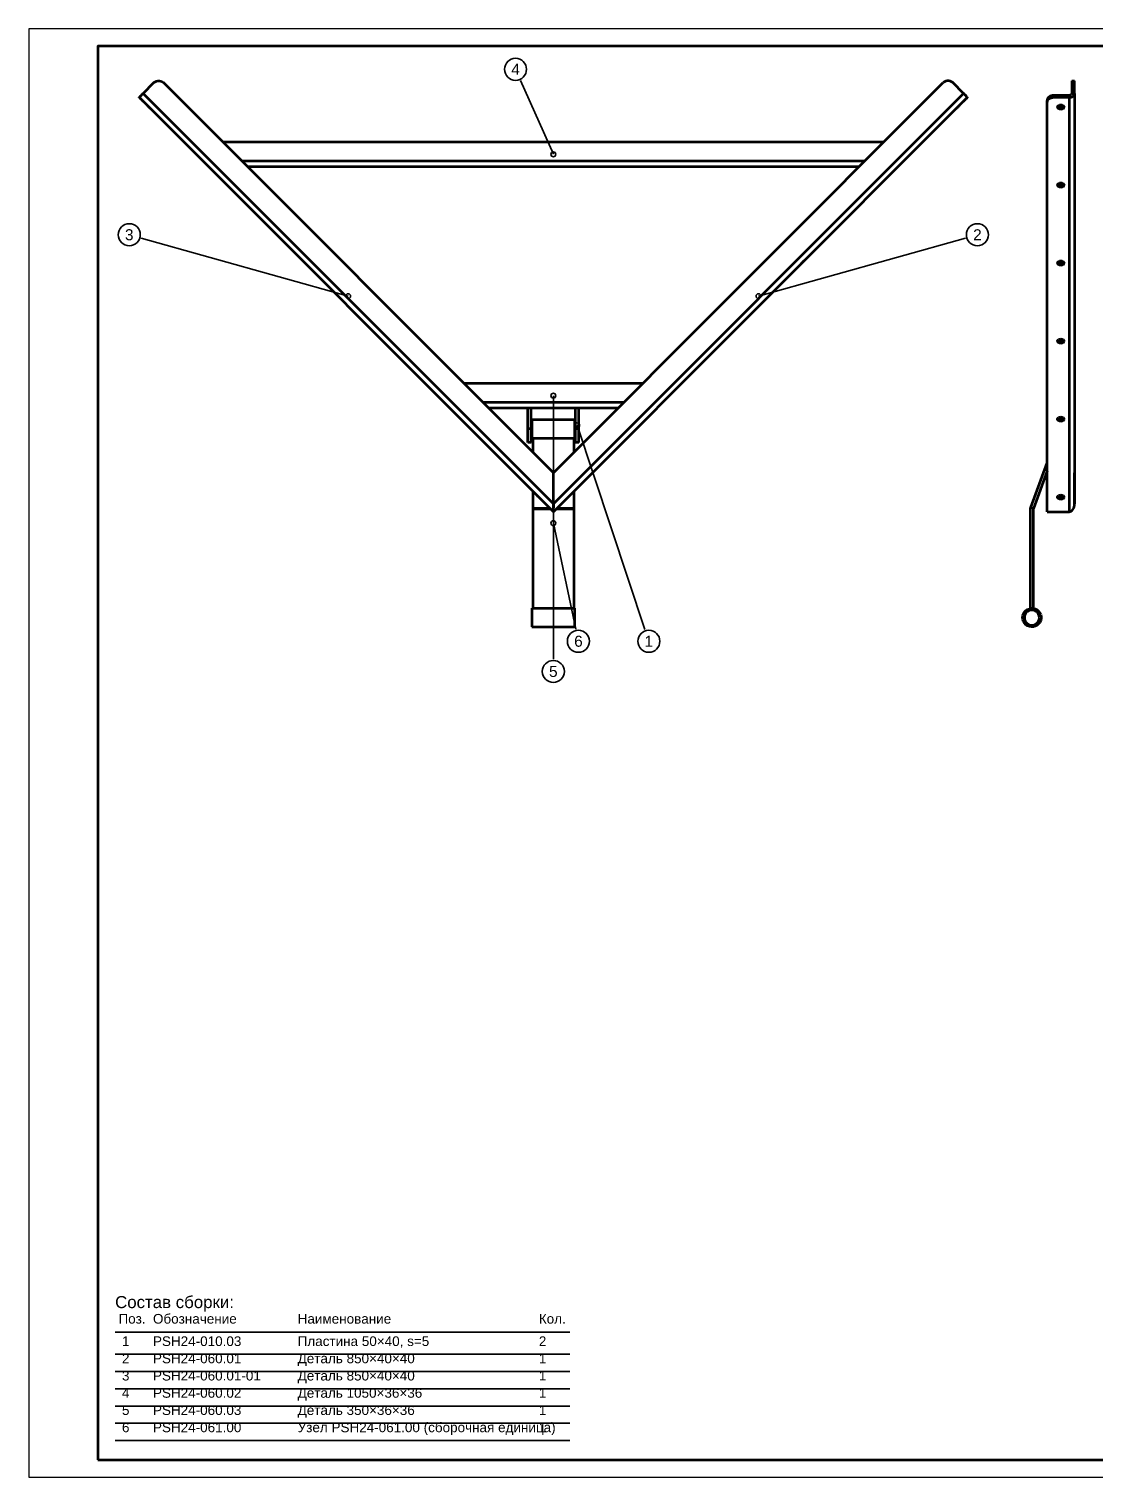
# Model space of a CAD drawing. Header units: millimetres. Extents: x 0 to 594, y 0 to 420.
# Drawn here: x 0 to 309.4, y 0 to 420 of the extents above; entities that cross this region are included whole.
import ezdxf
from ezdxf.enums import TextEntityAlignment as Align

# ---------------------------------------------------------------- set-up
doc = ezdxf.new("R2010")
doc.units = ezdxf.units.MM
doc.styles.add('GOST', font='Arial')

msp = doc.modelspace()

# ---------------------------------------------------------------- linework, layer by layer
at = {"color": 1, "lineweight": 70}
for p, q in [((33.13, 401.32), (36.24, 404.43)), ((36.24, 404.43), (36.59, 404.71)), ((36.59, 404.71), (37, 404.9)), ((37, 404.9), (37.43, 405)), ((37.43, 405), (37.88, 405)), ((37.88, 405), (38.32, 404.9)), ((38.32, 404.9), (38.72, 404.71)), ((38.72, 404.71), (39.07, 404.43)), ((152.21, 291.29), (39.07, 404.43)), ((152.21, 291.29), (265.35, 404.43)), ((265.7, 404.71), (265.35, 404.43)), ((266.1, 404.9), (265.7, 404.71)), ((266.54, 405), (266.1, 404.9)), ((266.98, 405), (266.54, 405)), ((267.42, 404.9), (266.98, 405)), ((267.82, 404.71), (267.42, 404.9)), ((268.17, 404.43), (267.82, 404.71)), ((271.28, 401.32), (268.17, 404.43)), ((302.71, 405), (302.71, 405)), ((302.71, 405), (302.71, 404.99)), ((302.71, 405), (303.51, 405)), ((302.71, 404.99), (302.71, 404.97)), ((302.71, 404.97), (302.71, 404.95)), ((302.71, 404.95), (302.71, 404.92)), ((302.71, 404.92), (302.71, 404.89)), ((302.71, 404.89), (302.71, 404.85)), ((302.71, 404.85), (302.71, 404.8)), ((302.71, 404.8), (302.71, 404.75)), ((302.71, 404.75), (302.71, 404.69)), ((302.71, 404.69), (302.71, 404.63)), ((302.71, 404.63), (302.71, 404.56)), ((302.71, 404.56), (302.71, 404.49)), ((302.71, 404.49), (302.71, 404.41)), ((302.71, 404.41), (302.71, 401.3)), ((302.71, 404.41), (303.51, 404.41)), ((303.51, 404.99), (303.51, 405)), ((303.51, 405), (303.51, 405)), ((303.51, 404.97), (303.51, 404.99)), ((303.51, 404.95), (303.51, 404.97)), ((303.51, 404.92), (303.51, 404.95)), ((303.51, 404.89), (303.51, 404.92)), ((303.51, 404.85), (303.51, 404.89)), ((303.51, 404.8), (303.51, 404.85)), ((303.51, 404.75), (303.51, 404.8)), ((303.51, 404.69), (303.51, 404.75)), ((303.51, 404.63), (303.51, 404.69)), ((303.51, 404.56), (303.51, 404.63)), ((303.51, 404.49), (303.51, 404.56)), ((303.51, 404.41), (303.51, 404.49)), ((303.51, 401.3), (303.51, 404.41)), ((32, 400.18), (32.01, 400.19)), ((32.01, 400.18), (32, 400.18)), ((32, 400.18), (152.21, 279.98)), ((32.01, 400.19), (32.03, 400.21)), ((32.04, 400.15), (32.01, 400.18)), ((32.03, 400.21), (32.06, 400.25)), ((32.08, 400.1), (32.04, 400.15)), ((32.06, 400.25), (32.11, 400.3)), ((32.14, 400.04), (32.08, 400.1)), ((32.11, 400.3), (32.17, 400.36)), ((32.22, 399.97), (32.14, 400.04)), ((32.17, 400.36), (32.25, 400.43)), ((32.31, 399.88), (32.22, 399.97)), ((32.25, 400.43), (32.33, 400.52)), ((32.41, 399.77), (32.31, 399.88)), ((32.33, 400.52), (32.43, 400.61)), ((32.53, 399.65), (32.41, 399.77)), ((32.43, 400.61), (32.53, 400.71)), ((32.53, 400.71), (32.64, 400.82)), ((32.66, 399.52), (32.53, 399.65)), ((32.64, 400.82), (32.76, 400.94)), ((32.8, 399.38), (32.66, 399.52)), ((32.76, 400.94), (32.88, 401.06)), ((32.95, 399.24), (32.8, 399.38)), ((32.88, 401.06), (33, 401.19)), ((33.1, 399.08), (32.95, 399.24)), ((33, 401.19), (33.13, 401.32)), ((33.26, 398.93), (33.1, 399.08)), ((33.13, 401.32), (152.21, 282.24)), ((271.28, 401.32), (152.21, 282.24)), ((272.42, 400.18), (152.21, 279.98)), ((271.16, 398.93), (271.32, 399.08)), ((271.41, 401.19), (271.28, 401.32)), ((271.32, 399.08), (271.47, 399.24)), ((271.54, 401.06), (271.41, 401.19)), ((271.47, 399.24), (271.62, 399.38)), ((271.66, 400.94), (271.54, 401.06)), ((271.62, 399.38), (271.75, 399.52)), ((271.78, 400.82), (271.66, 400.94)), ((271.75, 399.52), (271.88, 399.65)), ((271.89, 400.71), (271.78, 400.82)), ((271.88, 399.65), (272, 399.77)), ((271.99, 400.61), (271.89, 400.71)), ((272.08, 400.52), (271.99, 400.61)), ((272, 399.77), (272.11, 399.88)), ((272.17, 400.43), (272.08, 400.52)), ((272.11, 399.88), (272.2, 399.97)), ((272.24, 400.36), (272.17, 400.43)), ((272.2, 399.97), (272.28, 400.04)), ((272.3, 400.3), (272.24, 400.36)), ((272.28, 400.04), (272.34, 400.1)), ((272.35, 400.25), (272.3, 400.3)), ((272.34, 400.1), (272.38, 400.15)), ((272.39, 400.21), (272.35, 400.25)), ((272.38, 400.15), (272.41, 400.18)), ((272.41, 400.19), (272.39, 400.21)), ((272.42, 400.18), (272.41, 400.19)), ((272.41, 400.18), (272.42, 400.18)), ((295.54, 399.6), (295.51, 399.32)), ((295.51, 399.32), (295.51, 398.76)), ((295.51, 398.76), (295.54, 399.03)), ((295.66, 399.86), (295.54, 399.6)), ((295.54, 399.03), (295.66, 399.3)), ((295.84, 400.11), (295.66, 399.86)), ((295.66, 399.3), (295.84, 399.54)), ((296.09, 400.32), (295.84, 400.11)), ((295.84, 399.54), (296.09, 399.76)), ((296.4, 400.5), (296.09, 400.32)), ((296.09, 399.76), (296.4, 399.93)), ((296.74, 400.63), (296.4, 400.5)), ((296.4, 399.93), (296.74, 400.06)), ((297.12, 400.71), (296.74, 400.63)), ((296.74, 400.06), (297.12, 400.14)), ((297.51, 400.74), (297.12, 400.71)), ((297.12, 400.14), (297.51, 400.17)), ((301.91, 400.74), (297.51, 400.74)), ((297.51, 400.17), (297.51, 400.74)), ((297.51, 400.17), (301.91, 400.17)), ((302.21, 400.78), (301.91, 400.74)), ((301.91, 400.17), (302.22, 400.19)), ((301.91, 400.17), (301.91, 279.96)), ((302.47, 400.9), (302.21, 400.78)), ((302.22, 400.19), (302.52, 400.26)), ((302.65, 401.09), (302.47, 400.9)), ((302.52, 400.26), (302.8, 400.36)), ((302.71, 401.3), (302.65, 401.09)), ((302.8, 400.36), (303.04, 400.5)), ((303.04, 400.5), (303.24, 400.67)), ((303.24, 400.67), (303.38, 400.87)), ((303.38, 400.87), (303.48, 401.08)), ((303.48, 401.08), (303.51, 401.3)), ((303.51, 401.3), (303.51, 282.23)), ((33.41, 398.77), (33.26, 398.93)), ((34.16, 398.02), (34.18, 398)), ((34.18, 398), (34.23, 397.95)), ((34.23, 397.95), (34.31, 397.88)), ((34.31, 397.88), (34.41, 397.77)), ((34.41, 397.77), (34.54, 397.64)), ((34.54, 397.64), (34.68, 397.5)), ((34.68, 397.5), (34.83, 397.36)), ((34.83, 397.36), (34.98, 397.21)), ((34.98, 397.21), (35.12, 397.07)), ((35.12, 397.07), (35.24, 396.94)), ((35.24, 396.94), (35.35, 396.84)), ((35.35, 396.84), (35.43, 396.76)), ((35.43, 396.76), (35.48, 396.71)), ((35.48, 396.71), (35.49, 396.69)), ((268.94, 396.71), (268.92, 396.69)), ((268.99, 396.76), (268.94, 396.71)), ((269.07, 396.84), (268.99, 396.76)), ((269.17, 396.94), (269.07, 396.84)), ((269.3, 397.07), (269.17, 396.94)), ((269.44, 397.21), (269.3, 397.07)), ((269.59, 397.36), (269.44, 397.21)), ((269.74, 397.5), (269.59, 397.36)), ((269.88, 397.64), (269.74, 397.5)), ((270, 397.77), (269.88, 397.64)), ((270.11, 397.88), (270, 397.77)), ((270.19, 397.95), (270.11, 397.88)), ((270.24, 398), (270.19, 397.95)), ((270.25, 398.02), (270.24, 398)), ((271, 398.77), (271.16, 398.93)), ((295.51, 279.96), (295.51, 398.76)), ((298.57, 397.34), (298.58, 397.47)), ((298.58, 397.21), (298.57, 397.34)), ((298.58, 397.47), (298.64, 397.6)), ((298.64, 397.09), (298.58, 397.21)), ((298.64, 397.6), (298.84, 397.81)), ((298.84, 396.87), (298.64, 397.09)), ((298.66, 397.63), (298.8, 397.47)), ((298.8, 397.47), (299, 397.35)), ((298.84, 397.81), (299.15, 397.96)), ((299.15, 396.73), (298.84, 396.87)), ((299, 397.35), (299.24, 397.27)), ((299.15, 397.96), (299.51, 398.01)), ((299.51, 396.68), (299.15, 396.73)), ((299.24, 397.27), (299.51, 397.24)), ((299.51, 398.01), (299.87, 397.96)), ((299.51, 397.24), (299.77, 397.27)), ((299.87, 396.73), (299.51, 396.68)), ((299.77, 397.27), (300.01, 397.35)), ((299.87, 397.96), (300.17, 397.81)), ((300.17, 396.87), (299.87, 396.73)), ((300.01, 397.35), (300.21, 397.47)), ((300.17, 397.81), (300.37, 397.6)), ((300.37, 397.09), (300.17, 396.87)), ((300.21, 397.47), (300.36, 397.63)), ((300.37, 397.6), (300.43, 397.47)), ((300.43, 397.21), (300.37, 397.09)), ((300.43, 397.47), (300.45, 397.34)), ((300.45, 397.34), (300.43, 397.21)), ((56.26, 387.24), (248.16, 387.24)), ((242.56, 381.64), (61.86, 381.64)), ((240.96, 380.04), (63.46, 380.04)), ((298.57, 374.72), (298.58, 374.85)), ((298.58, 374.59), (298.57, 374.72)), ((298.58, 374.85), (298.64, 374.97)), ((298.64, 374.46), (298.58, 374.59)), ((298.64, 374.97), (298.84, 375.19)), ((298.84, 374.25), (298.64, 374.46)), ((298.66, 375), (298.8, 374.84)), ((298.8, 374.84), (299, 374.72)), ((298.84, 375.19), (299.15, 375.33)), ((299.15, 374.1), (298.84, 374.25)), ((299, 374.72), (299.24, 374.64)), ((299.15, 375.33), (299.51, 375.38)), ((299.51, 374.05), (299.15, 374.1)), ((299.24, 374.64), (299.51, 374.62)), ((299.51, 375.38), (299.87, 375.33)), ((299.51, 374.62), (299.77, 374.64)), ((299.87, 374.1), (299.51, 374.05)), ((299.77, 374.64), (300.01, 374.72)), ((299.87, 375.33), (300.17, 375.19)), ((300.17, 374.25), (299.87, 374.1)), ((300.01, 374.72), (300.21, 374.84)), ((300.17, 375.19), (300.37, 374.97)), ((300.37, 374.46), (300.17, 374.25)), ((300.21, 374.84), (300.36, 375)), ((300.37, 374.97), (300.43, 374.85)), ((300.43, 374.59), (300.37, 374.46)), ((300.43, 374.85), (300.45, 374.72)), ((300.45, 374.72), (300.43, 374.59)), ((223.69, 351.45), (223.67, 351.44)), ((223.73, 351.5), (223.69, 351.45)), ((223.81, 351.58), (223.73, 351.5)), ((223.92, 351.69), (223.81, 351.58)), ((224.04, 351.81), (223.92, 351.69)), ((224.19, 351.95), (224.04, 351.81)), ((224.33, 352.1), (224.19, 351.95)), ((224.48, 352.25), (224.33, 352.1)), ((224.62, 352.39), (224.48, 352.25)), ((224.75, 352.52), (224.62, 352.39)), ((224.85, 352.62), (224.75, 352.52)), ((224.93, 352.7), (224.85, 352.62)), ((224.98, 352.75), (224.93, 352.7)), ((225, 352.77), (224.98, 352.75)), ((298.57, 352.09), (298.58, 352.22)), ((298.58, 351.96), (298.57, 352.09)), ((298.58, 352.22), (298.64, 352.34)), ((298.64, 351.83), (298.58, 351.96)), ((298.64, 352.34), (298.84, 352.56)), ((298.84, 351.62), (298.64, 351.83)), ((298.66, 352.37), (298.8, 352.21)), ((298.8, 352.21), (299, 352.09)), ((298.84, 352.56), (299.15, 352.7)), ((299.15, 351.47), (298.84, 351.62)), ((299, 352.09), (299.24, 352.02)), ((299.15, 352.7), (299.51, 352.75)), ((299.51, 351.42), (299.15, 351.47)), ((299.24, 352.02), (299.51, 351.99)), ((299.51, 352.75), (299.87, 352.7)), ((299.51, 351.99), (299.77, 352.02)), ((299.87, 351.47), (299.51, 351.42)), ((299.77, 352.02), (300.01, 352.09)), ((299.87, 352.7), (300.17, 352.56)), ((300.17, 351.62), (299.87, 351.47)), ((300.01, 352.09), (300.21, 352.21)), ((300.17, 352.56), (300.37, 352.34)), ((300.37, 351.83), (300.17, 351.62)), ((300.21, 352.21), (300.36, 352.37)), ((300.37, 352.34), (300.43, 352.22)), ((300.43, 351.96), (300.37, 351.83)), ((300.43, 352.22), (300.45, 352.09)), ((300.45, 352.09), (300.43, 351.96)), ((298.57, 329.46), (298.58, 329.59)), ((298.58, 329.33), (298.57, 329.46)), ((298.58, 329.59), (298.64, 329.72)), ((298.64, 329.21), (298.58, 329.33)), ((298.64, 329.72), (298.84, 329.93)), ((298.84, 328.99), (298.64, 329.21)), ((298.66, 329.74), (298.8, 329.59)), ((298.8, 329.59), (299, 329.47)), ((298.84, 329.93), (299.15, 330.07)), ((299.15, 328.85), (298.84, 328.99)), ((299, 329.47), (299.24, 329.39)), ((299.15, 330.07), (299.51, 330.13)), ((299.51, 328.8), (299.15, 328.85)), ((299.24, 329.39), (299.51, 329.36)), ((299.51, 330.13), (299.87, 330.07)), ((299.51, 329.36), (299.77, 329.39)), ((299.87, 328.85), (299.51, 328.8)), ((299.77, 329.39), (300.01, 329.47)), ((299.87, 330.07), (300.17, 329.93)), ((300.17, 328.99), (299.87, 328.85)), ((300.01, 329.47), (300.21, 329.59)), ((300.17, 329.93), (300.37, 329.72)), ((300.37, 329.21), (300.17, 328.99)), ((300.21, 329.59), (300.36, 329.74)), ((300.37, 329.72), (300.43, 329.59)), ((300.43, 329.33), (300.37, 329.21)), ((300.43, 329.59), (300.45, 329.46)), ((300.45, 329.46), (300.43, 329.33)), ((126.26, 317.24), (178.16, 317.24)), ((172.56, 311.64), (131.86, 311.64)), ((144.81, 310.04), (133.46, 310.04)), ((145.81, 310.04), (144.81, 310.04)), ((144.81, 304.04), (144.81, 310.04)), ((158.61, 310.04), (145.81, 310.04)), ((145.81, 304.04), (145.81, 310.04)), ((146.01, 306.73), (146.01, 306.7)), ((146.01, 306.73), (158.41, 306.73)), ((146.01, 306.7), (146.01, 306.63)), ((146.01, 306.63), (146.01, 306.5)), ((158.41, 306.7), (158.41, 306.73)), ((158.41, 306.63), (158.41, 306.7)), ((158.41, 306.5), (158.41, 306.63)), ((159.61, 310.04), (158.61, 310.04)), ((158.61, 304.04), (158.61, 310.04)), ((170.96, 310.04), (159.61, 310.04)), ((159.61, 304.04), (159.61, 310.04)), ((298.57, 306.83), (298.58, 306.96)), ((298.58, 306.7), (298.57, 306.83)), ((298.58, 306.96), (298.64, 307.09)), ((298.64, 306.58), (298.58, 306.7)), ((298.64, 307.09), (298.84, 307.3)), ((298.66, 307.12), (298.8, 306.96)), ((298.8, 306.96), (299, 306.84)), ((298.84, 307.3), (299.15, 307.45)), ((299, 306.84), (299.24, 306.76)), ((299.15, 307.45), (299.51, 307.5)), ((299.24, 306.76), (299.51, 306.73)), ((299.51, 307.5), (299.87, 307.45)), ((299.51, 306.73), (299.77, 306.76)), ((299.77, 306.76), (300.01, 306.84)), ((299.87, 307.45), (300.17, 307.3)), ((300.01, 306.84), (300.21, 306.96)), ((300.17, 307.3), (300.37, 307.09)), ((300.21, 306.96), (300.36, 307.12)), ((300.37, 307.09), (300.43, 306.96)), ((300.43, 306.7), (300.37, 306.58)), ((300.43, 306.96), (300.45, 306.83)), ((300.45, 306.83), (300.43, 306.7)), ((144.81, 303.59), (144.81, 304.04)), ((145.81, 304.04), (144.81, 304.04)), ((144.81, 303.15), (144.81, 303.59)), ((144.81, 302.72), (144.81, 303.15)), ((144.81, 302.3), (144.81, 302.72)), ((145.81, 303.59), (145.81, 304.04)), ((145.81, 303.15), (145.81, 303.59)), ((145.81, 302.72), (145.81, 303.15)), ((145.81, 302.3), (145.81, 302.72)), ((146.01, 306.5), (146.01, 306.33)), ((146.01, 306.33), (146.01, 306.12)), ((146.01, 306.12), (146.01, 305.87)), ((146.01, 305.87), (146.01, 305.58)), ((146.01, 305.58), (146.01, 305.27)), ((146.01, 305.27), (146.01, 304.93)), ((146.01, 304.93), (146.01, 304.57)), ((146.01, 304.57), (146.01, 304.21)), ((146.01, 304.21), (146.01, 303.84)), ((146.01, 303.84), (146.01, 303.47)), ((146.01, 303.47), (146.01, 303.12)), ((146.01, 303.12), (146.01, 302.9)), ((146.01, 302.9), (146.01, 302.69)), ((146.01, 302.69), (146.01, 302.5)), ((146.01, 302.5), (146.01, 302.31)), ((158.41, 306.33), (158.41, 306.5)), ((158.41, 306.12), (158.41, 306.33)), ((158.41, 305.87), (158.41, 306.12)), ((158.41, 305.58), (158.41, 305.87)), ((158.41, 305.27), (158.41, 305.58)), ((158.41, 304.93), (158.41, 305.27)), ((158.41, 304.57), (158.41, 304.93)), ((158.41, 304.21), (158.41, 304.57)), ((158.41, 303.84), (158.41, 304.21)), ((158.41, 303.47), (158.41, 303.84)), ((158.41, 303.12), (158.41, 303.47)), ((158.41, 302.9), (158.41, 303.12)), ((158.41, 302.69), (158.41, 302.9)), ((158.41, 302.5), (158.41, 302.69)), ((158.41, 302.31), (158.41, 302.5)), ((158.61, 303.59), (158.61, 304.04)), ((159.61, 304.04), (158.61, 304.04)), ((158.61, 303.15), (158.61, 303.59)), ((158.61, 302.72), (158.61, 303.15)), ((158.61, 302.3), (158.61, 302.72)), ((159.61, 303.59), (159.61, 304.04)), ((159.61, 303.15), (159.61, 303.59)), ((159.61, 302.72), (159.61, 303.15)), ((159.61, 302.3), (159.61, 302.72)), ((298.84, 306.36), (298.64, 306.58)), ((299.15, 306.22), (298.84, 306.36)), ((299.51, 306.17), (299.15, 306.22)), ((299.87, 306.22), (299.51, 306.17)), ((300.17, 306.36), (299.87, 306.22)), ((300.37, 306.58), (300.17, 306.36)), ((144.81, 301.91), (144.81, 302.3)), ((144.81, 301.54), (144.81, 301.91)), ((144.81, 301.21), (144.81, 301.54)), ((144.81, 300.91), (144.81, 301.21)), ((144.81, 300.65), (144.81, 300.91)), ((144.81, 300.43), (144.81, 300.65)), ((144.81, 300.26), (144.81, 300.43)), ((144.81, 300.14), (144.81, 300.26)), ((144.81, 300.06), (144.81, 300.14)), ((144.81, 300.04), (144.81, 300.06)), ((145.81, 300.04), (144.81, 300.04)), ((145.81, 301.91), (145.81, 302.3)), ((145.81, 301.54), (145.81, 301.91)), ((145.81, 301.21), (145.81, 301.54)), ((145.81, 300.91), (145.81, 301.21)), ((145.81, 300.65), (145.81, 300.91)), ((145.81, 300.43), (145.81, 300.65)), ((145.81, 300.26), (145.81, 300.43)), ((145.81, 300.14), (145.81, 300.26)), ((145.81, 300.06), (145.81, 300.14)), ((145.81, 300.04), (145.81, 300.06)), ((146.01, 302.31), (146.01, 302.14)), ((146.01, 302.14), (146.01, 301.98)), ((146.01, 301.98), (146.01, 301.84)), ((146.01, 301.84), (146.01, 301.71)), ((146.01, 301.71), (146.01, 301.6)), ((146.01, 301.6), (146.01, 301.51)), ((146.01, 301.51), (146.01, 301.44)), ((146.01, 301.44), (146.01, 301.39)), ((146.01, 301.39), (146.01, 301.36)), ((146.01, 301.36), (146.01, 301.35)), ((146.01, 301.35), (158.41, 301.35)), ((146.21, 301.35), (146.21, 297.29)), ((158.21, 297.29), (158.21, 301.35)), ((158.41, 302.14), (158.41, 302.31)), ((158.41, 301.98), (158.41, 302.14)), ((158.41, 301.84), (158.41, 301.98)), ((158.41, 301.71), (158.41, 301.84)), ((158.41, 301.6), (158.41, 301.71)), ((158.41, 301.51), (158.41, 301.6)), ((158.41, 301.44), (158.41, 301.51)), ((158.41, 301.39), (158.41, 301.44)), ((158.41, 301.36), (158.41, 301.39)), ((158.41, 301.35), (158.41, 301.36)), ((158.61, 301.91), (158.61, 302.3)), ((158.61, 301.54), (158.61, 301.91)), ((158.61, 301.21), (158.61, 301.54)), ((158.61, 300.91), (158.61, 301.21)), ((158.61, 300.65), (158.61, 300.91)), ((158.61, 300.43), (158.61, 300.65)), ((158.61, 300.26), (158.61, 300.43)), ((158.61, 300.14), (158.61, 300.26)), ((158.61, 300.06), (158.61, 300.14)), ((158.61, 300.04), (158.61, 300.06)), ((159.61, 300.04), (158.61, 300.04)), ((159.61, 301.91), (159.61, 302.3)), ((159.61, 301.54), (159.61, 301.91)), ((159.61, 301.21), (159.61, 301.54)), ((159.61, 300.91), (159.61, 301.21)), ((159.61, 300.65), (159.61, 300.91)), ((159.61, 300.43), (159.61, 300.65)), ((159.61, 300.26), (159.61, 300.43)), ((159.61, 300.14), (159.61, 300.26)), ((159.61, 300.06), (159.61, 300.14)), ((159.61, 300.04), (159.61, 300.06)), ((290.79, 281.22), (295.51, 294.19)), ((152.21, 282.24), (152.21, 291.29)), ((152.21, 282.24), (152.21, 291.29)), ((295.51, 291.85), (291.54, 280.95)), ((303.51, 282.23), (303.51, 291.28)), ((146.21, 285.98), (146.21, 280.96)), ((158.21, 280.96), (158.21, 285.98)), ((147.3, 284.88), (147.32, 284.87)), ((147.32, 284.87), (147.37, 284.82)), ((147.37, 284.82), (147.45, 284.74)), ((147.45, 284.74), (147.55, 284.63)), ((147.55, 284.63), (147.68, 284.51)), ((147.68, 284.51), (147.82, 284.37)), ((147.82, 284.37), (147.97, 284.22)), ((147.97, 284.22), (148.11, 284.07)), ((148.11, 284.07), (148.25, 283.93)), ((148.25, 283.93), (148.38, 283.8)), ((148.38, 283.8), (148.49, 283.7)), ((148.49, 283.7), (148.56, 283.62)), ((148.56, 283.62), (148.61, 283.57)), ((148.61, 283.57), (148.63, 283.55)), ((152.21, 281.99), (152.21, 282.24)), ((152.21, 282.24), (152.21, 282.11)), ((152.21, 281.99), (152.21, 282.24)), ((152.21, 282.24), (152.21, 282.11)), ((152.21, 282.11), (152.21, 281.99)), ((152.21, 282.11), (152.21, 281.99)), ((152.21, 281.74), (152.21, 281.99)), ((152.21, 281.99), (152.21, 281.87)), ((152.21, 281.74), (152.21, 281.99)), ((152.21, 281.99), (152.21, 281.87)), ((152.21, 281.87), (152.21, 281.75)), ((152.21, 281.87), (152.21, 281.75)), ((152.21, 281.75), (152.21, 281.64)), ((152.21, 281.75), (152.21, 281.64)), ((152.21, 281.49), (152.21, 281.74)), ((152.21, 281.49), (152.21, 281.74)), ((152.21, 281.64), (152.21, 281.53)), ((152.21, 281.64), (152.21, 281.53)), ((152.21, 281.53), (152.21, 281.44)), ((152.21, 281.53), (152.21, 281.44)), ((152.21, 281.26), (152.21, 281.49)), ((152.21, 281.26), (152.21, 281.49)), ((152.21, 281.44), (152.21, 281.35)), ((152.21, 281.44), (152.21, 281.35)), ((298.57, 284.21), (298.58, 284.34)), ((298.58, 284.08), (298.57, 284.21)), ((298.58, 284.34), (298.64, 284.46)), ((298.64, 283.95), (298.58, 284.08)), ((298.64, 284.46), (298.84, 284.68)), ((298.84, 283.74), (298.64, 283.95)), ((298.66, 284.49), (298.8, 284.33)), ((298.8, 284.33), (299, 284.21)), ((298.84, 284.68), (299.15, 284.82)), ((299.15, 283.59), (298.84, 283.74)), ((299, 284.21), (299.24, 284.13)), ((299.15, 284.82), (299.51, 284.87)), ((299.51, 283.54), (299.15, 283.59)), ((299.24, 284.13), (299.51, 284.11)), ((299.51, 284.87), (299.87, 284.82)), ((299.51, 284.11), (299.77, 284.13)), ((299.87, 283.59), (299.51, 283.54)), ((299.77, 284.13), (300.01, 284.21)), ((299.87, 284.82), (300.17, 284.68)), ((300.17, 283.74), (299.87, 283.59)), ((300.01, 284.21), (300.21, 284.33)), ((300.17, 284.68), (300.37, 284.46)), ((300.37, 283.95), (300.17, 283.74)), ((300.21, 284.33), (300.36, 284.49)), ((300.37, 284.46), (300.43, 284.34)), ((300.43, 284.08), (300.37, 283.95)), ((300.43, 284.34), (300.45, 284.21)), ((300.45, 284.21), (300.43, 284.08)), ((303.38, 281.36), (303.48, 281.78)), ((303.38, 281.36), (303.48, 281.78)), ((303.48, 281.78), (303.51, 282.23)), ((303.48, 281.78), (303.51, 282.23)), ((146.21, 280.96), (146.21, 280.94)), ((151.22, 280.96), (146.21, 280.96)), ((146.21, 280.94), (146.21, 280.93)), ((146.21, 280.93), (146.21, 280.91)), ((146.21, 280.91), (146.21, 280.89)), ((146.21, 280.89), (146.21, 280.87)), ((146.21, 280.87), (146.21, 280.85)), ((146.21, 280.85), (146.21, 280.83)), ((146.21, 280.83), (146.21, 280.81)), ((146.21, 280.81), (146.21, 280.79)), ((146.21, 280.79), (146.21, 280.77)), ((146.21, 280.77), (146.21, 280.75)), ((146.21, 280.75), (146.21, 280.73)), ((146.21, 280.73), (146.21, 280.71)), ((146.21, 280.71), (146.21, 280.69)), ((146.21, 280.69), (146.21, 251.97)), ((151.49, 280.69), (146.21, 280.69)), ((152.21, 281.35), (152.21, 281.28)), ((152.21, 281.35), (152.21, 281.28)), ((152.21, 281.28), (152.21, 281.22)), ((152.21, 281.28), (152.21, 281.22)), ((152.21, 281.03), (152.21, 281.26)), ((152.21, 281.03), (152.21, 281.26)), ((152.21, 281.22), (152.21, 281.17)), ((152.21, 281.22), (152.21, 281.17)), ((152.21, 281.17), (152.21, 281.14)), ((152.21, 281.17), (152.21, 281.14)), ((152.21, 281.14), (152.21, 281.11)), ((152.21, 281.14), (152.21, 281.11)), ((152.21, 281.11), (152.21, 281.11)), ((152.21, 281.11), (152.21, 281.11)), ((152.21, 280.83), (152.21, 281.03)), ((152.21, 280.83), (152.21, 281.03)), ((152.21, 280.64), (152.21, 280.83)), ((152.21, 280.64), (152.21, 280.83)), ((152.21, 280.47), (152.21, 280.64)), ((152.21, 280.47), (152.21, 280.64)), ((152.21, 280.32), (152.21, 280.47)), ((152.21, 280.32), (152.21, 280.47)), ((152.21, 280.2), (152.21, 280.32)), ((152.21, 280.2), (152.21, 280.32)), ((152.21, 280.1), (152.21, 280.2)), ((152.21, 280.1), (152.21, 280.2)), ((152.21, 280.03), (152.21, 280.1)), ((152.21, 280.03), (152.21, 280.1)), ((152.21, 279.99), (152.21, 280.03)), ((152.21, 279.99), (152.21, 280.03)), ((152.21, 279.98), (152.21, 279.99)), ((152.21, 279.98), (152.21, 279.99)), ((158.21, 280.69), (152.92, 280.69)), ((158.21, 280.96), (153.2, 280.96)), ((158.21, 280.94), (158.21, 280.96)), ((158.21, 280.93), (158.21, 280.94)), ((158.21, 280.91), (158.21, 280.93)), ((158.21, 280.89), (158.21, 280.91)), ((158.21, 280.87), (158.21, 280.89)), ((158.21, 280.85), (158.21, 280.87)), ((158.21, 280.83), (158.21, 280.85)), ((158.21, 280.81), (158.21, 280.83)), ((158.21, 280.79), (158.21, 280.81)), ((158.21, 280.77), (158.21, 280.79)), ((158.21, 280.75), (158.21, 280.77)), ((158.21, 280.73), (158.21, 280.75)), ((158.21, 280.71), (158.21, 280.73)), ((158.21, 280.69), (158.21, 280.71)), ((158.21, 251.97), (158.21, 280.69)), ((290.69, 280.68), (290.72, 280.95)), ((290.71, 251.96), (290.69, 280.68)), ((290.72, 280.95), (290.79, 281.22)), ((291.54, 280.95), (290.79, 281.22)), ((291.54, 280.95), (291.49, 280.68)), ((291.49, 280.68), (291.51, 251.96)), ((295.51, 279.96), (301.91, 279.96)), ((295.51, 279.96), (301.91, 279.96)), ((301.91, 279.96), (302.22, 280.01)), ((301.91, 279.96), (302.22, 280.01)), ((302.22, 280.01), (302.52, 280.14)), ((302.22, 280.01), (302.52, 280.14)), ((302.52, 280.14), (302.8, 280.34)), ((302.52, 280.14), (302.8, 280.34)), ((302.8, 280.34), (303.04, 280.63)), ((302.8, 280.34), (303.04, 280.63)), ((303.04, 280.63), (303.24, 280.97)), ((303.04, 280.63), (303.24, 280.97)), ((303.24, 280.97), (303.38, 281.36)), ((303.24, 280.97), (303.38, 281.36)), ((146.01, 251.97), (146.01, 251.9)), ((146.01, 251.97), (158.41, 251.97)), ((146.01, 251.9), (146.01, 251.71)), ((146.01, 251.71), (146.01, 251.38)), ((146.01, 251.38), (146.01, 250.96)), ((146.01, 250.96), (146.01, 250.45)), ((146.01, 250.45), (146.01, 249.88)), ((146.01, 249.88), (146.01, 249.28)), ((146.01, 249.28), (146.01, 248.68)), ((146.01, 248.68), (146.01, 248.11)), ((146.01, 248.11), (146.01, 247.6)), ((146.21, 251.97), (158.21, 251.97)), ((146.21, 251.97), (146.21, 251.97)), ((158.21, 251.97), (158.21, 251.97)), ((158.41, 251.9), (158.41, 251.97)), ((158.41, 251.71), (158.41, 251.9)), ((158.41, 251.38), (158.41, 251.71)), ((158.41, 250.96), (158.41, 251.38)), ((158.41, 250.45), (158.41, 250.96)), ((158.41, 249.88), (158.41, 250.45)), ((158.41, 249.28), (158.41, 249.88)), ((158.41, 248.68), (158.41, 249.28)), ((158.41, 248.11), (158.41, 248.68)), ((158.41, 247.6), (158.41, 248.11)), ((288.42, 249.27), (288.48, 249.85)), ((288.48, 248.69), (288.42, 249.27)), ((288.48, 249.85), (288.66, 250.4)), ((288.67, 248.14), (288.48, 248.69)), ((288.66, 250.4), (288.96, 250.9)), ((288.97, 247.64), (288.67, 248.14)), ((288.98, 249.79), (288.92, 249.27)), ((288.92, 249.27), (288.98, 248.74)), ((288.96, 250.9), (289.36, 251.32)), ((289.17, 250.29), (288.98, 249.79)), ((288.98, 248.74), (289.17, 248.25)), ((289.47, 250.72), (289.17, 250.29)), ((289.17, 248.25), (289.47, 247.82)), ((289.36, 251.32), (289.85, 251.65)), ((289.86, 251.07), (289.47, 250.72)), ((289.47, 247.82), (289.86, 247.47)), ((289.85, 251.65), (290.39, 251.86)), ((290.33, 251.32), (289.86, 251.07)), ((290.84, 251.44), (290.33, 251.32)), ((290.39, 251.86), (290.96, 251.95)), ((290.71, 251.96), (291.51, 251.96)), ((291.37, 251.44), (290.84, 251.44)), ((290.96, 251.95), (291.54, 251.92)), ((291.88, 251.32), (291.37, 251.44)), ((291.54, 251.92), (292.1, 251.77)), ((292.35, 251.07), (291.88, 251.32)), ((292.1, 251.77), (292.62, 251.5)), ((292.75, 250.72), (292.35, 251.07)), ((292.35, 247.47), (292.75, 247.82)), ((292.62, 251.5), (293.06, 251.12)), ((293.05, 250.29), (292.75, 250.72)), ((292.75, 247.82), (293.05, 248.25)), ((293.23, 249.79), (293.05, 250.29)), ((293.05, 248.25), (293.23, 248.75)), ((293.06, 251.12), (293.41, 250.66)), ((293.41, 247.88), (293.06, 247.42)), ((293.3, 249.27), (293.23, 249.79)), ((293.23, 248.75), (293.3, 249.27)), ((293.41, 250.66), (293.66, 250.13)), ((293.66, 248.41), (293.41, 247.88)), ((293.66, 250.13), (293.78, 249.56)), ((293.78, 248.98), (293.66, 248.41)), ((293.78, 249.56), (293.78, 248.98)), ((146.01, 247.6), (146.01, 247.18)), ((146.01, 247.18), (146.01, 246.86)), ((146.01, 246.86), (146.01, 246.66)), ((146.01, 246.66), (146.01, 246.59)), ((146.01, 246.59), (158.41, 246.59)), ((158.41, 247.18), (158.41, 247.6)), ((158.41, 246.86), (158.41, 247.18)), ((158.41, 246.66), (158.41, 246.86)), ((158.41, 246.59), (158.41, 246.66)), ((289.37, 247.22), (288.97, 247.64)), ((289.85, 246.89), (289.37, 247.22)), ((290.39, 246.68), (289.85, 246.89)), ((289.86, 247.47), (290.33, 247.22)), ((290.33, 247.22), (290.84, 247.09)), ((290.96, 246.58), (290.39, 246.68)), ((290.84, 247.09), (291.37, 247.09)), ((291.54, 246.61), (290.96, 246.58)), ((291.37, 247.09), (291.88, 247.22)), ((292.1, 246.77), (291.54, 246.61)), ((291.88, 247.22), (292.35, 247.47)), ((292.62, 247.04), (292.1, 246.77)), ((293.06, 247.42), (292.62, 247.04))]:
    msp.add_line(p, q, dxfattribs=at)
at = {"color": 7, "lineweight": 35}
for p, q in [((142.69, 405.02), (152.21, 383.64)), ((32.59, 359.35), (92.67, 342.49)), ((271.83, 359.35), (211.75, 342.49)), ((152.21, 237.24), (152.21, 313.64)), ((178.79, 245.82), (159.11, 305.04)), ((158.74, 245.95), (152.21, 276.66))]:
    msp.add_line(p, q, dxfattribs=at)
at = {"color": 8, "lineweight": 35}
for p, q in [((25, 42), (157, 42)), ((25, 35.6), (157, 35.6)), ((25, 30.6), (157, 30.6)), ((25, 25.6), (157, 25.6)), ((25, 20.6), (157, 20.6)), ((25, 15.6), (157, 15.6)), ((25, 10.6), (157, 10.6))]:
    msp.add_line(p, q, dxfattribs=at)
at = {"color": 7, "lineweight": 25}
msp.add_lwpolyline([(0, 0), (594, 0), (594, 420), (0, 420)], close=True, dxfattribs=at)
at = {"color": 7, "lineweight": 70}
msp.add_lwpolyline([(20, 5), (589, 5), (589, 415), (20, 415)], close=True, dxfattribs=at)
at = {"color": 7, "lineweight": 35}
for centre, radius in [((141.23, 408.3), 3.2), ((152.21, 383.64), 0.7), ((29.12, 360.32), 3.2), ((275.29, 360.32), 3.2), ((92.67, 342.49), 0.7), ((211.75, 342.49), 0.7), ((152.21, 313.64), 0.7), ((159.11, 305.04), 0.7), ((152.21, 276.66), 0.7), ((159.49, 242.42), 3.2), ((179.93, 242.41), 3.2), ((152.21, 233.64), 3.2)]:
    msp.add_circle(centre, radius, dxfattribs=at)

# ---------------------------------------------------------------- texts
at = {"color": 7, "style": 'GOST'}
for s, p in [('4', (141.23, 408.3)), ('3', (29.12, 360.32)), ('2', (275.29, 360.32)), ('6', (159.49, 242.42)), ('1', (179.93, 242.41)), ('5', (152.21, 233.64))]:
    msp.add_text(s, height=3.2, dxfattribs=at).set_placement(p, align=Align.MIDDLE)
at = {"color": 3, "style": 'GOST'}
for s, height, p in [('Состав сборки:', 3.5, (25, 49)), ('Поз.', 2.8, (26, 44.5)), ('Обозначение', 2.8, (36, 44.5)), ('Наименование', 2.8, (78, 44.5)), ('Кол.', 2.8, (148, 44.5)), ('1', 2.8, (27, 38)), ('PSH24-010.03', 2.8, (36, 38)), ('Пластина 50×40, s=5', 2.8, (78, 38)), ('2', 2.8, (148, 38)), ('2', 2.8, (27, 33)), ('PSH24-060.01', 2.8, (36, 33)), ('Деталь 850×40×40', 2.8, (78, 33)), ('1', 2.8, (148, 33)), ('3', 2.8, (27, 28)), ('PSH24-060.01-01', 2.8, (36, 28)), ('Деталь 850×40×40', 2.8, (78, 28)), ('1', 2.8, (148, 28)), ('4', 2.8, (27, 23)), ('PSH24-060.02', 2.8, (36, 23)), ('Деталь 1050×36×36', 2.8, (78, 23)), ('1', 2.8, (148, 23)), ('5', 2.8, (27, 18)), ('PSH24-060.03', 2.8, (36, 18)), ('Деталь 350×36×36', 2.8, (78, 18)), ('1', 2.8, (148, 18)), ('6', 2.8, (27, 13)), ('PSH24-061.00', 2.8, (36, 13)), ('Узел PSH24-061.00 (сборочная единица)', 2.8, (78, 13)), ('1', 2.8, (148, 13))]:
    msp.add_text(s, height=height, dxfattribs=at).set_placement(p)

doc.saveas('drawing.dxf')
